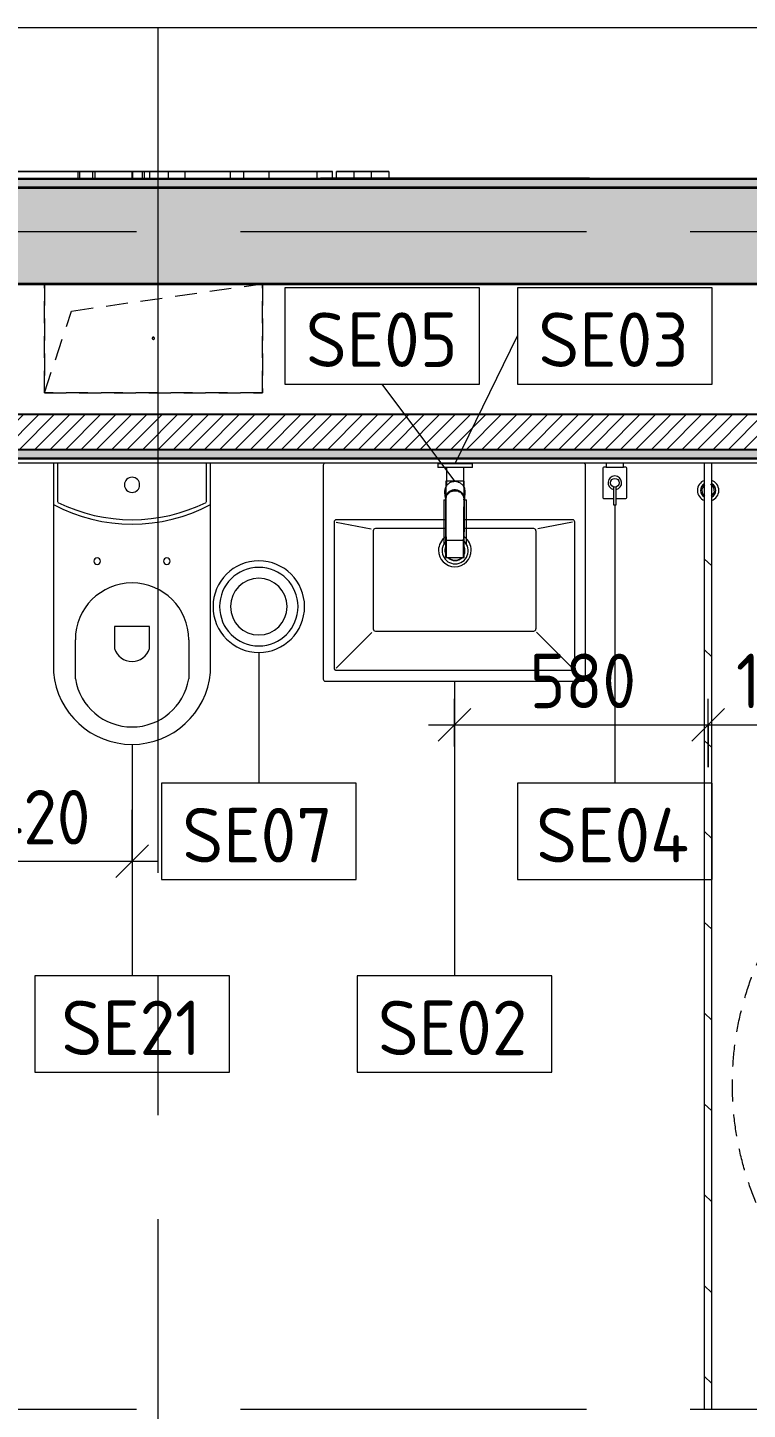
# Model space of a CAD drawing. Header units: millimetres. Extents: x 63482 to 319368, y -8553 to 29000.
# Drawn here: x 314957 to 316608, y 7800 to 10967 of the extents above; entities that cross this region are included whole.
import ezdxf

# ---------------------------------------------------------------- set-up
doc = ezdxf.new("R2010")
doc.units = ezdxf.units.MM
doc.linetypes.add('200_ШТРИХ__ш1_п0_6_', pattern=[80, 50, -30])
doc.linetypes.add('Осевая', pattern=[1587.5, 317.5, -238.125, 793.75, -238.125])
for name, color, linetype, lineweight, true_color in [('0-1', 7, 'Continuous', 9, 0x4994b4), ('A-GENM-1', 7, 'Continuous', 9, 0x4994b4), ('A-WALL-1', 7, 'Continuous', 25, 0x3c3c3c), ('A-WALL-3', 7, 'Continuous', 35, 0x3c3c3c), ('A-WALL-FNSH-1', 7, 'Continuous', 15, 0x3c3c3c), ('P-SANR-FIXT-1', 7, 'Continuous', 15, 0x4994b4)]:
    doc.layers.add(name, color=color, linetype=linetype, lineweight=lineweight, true_color=true_color)
for name, color, linetype, lineweight in [('A-ANNO-DIMS', 7, 'Continuous', 9), ('A-ANNO-DIMS-50', 7, 'Continuous', 9), ('A-DETL-GENF', 7, 'Continuous', 9), ('A-DETL-MBND', 7, '200_ШТРИХ__ш1_п0_6_', 9), ('A-GENM', 7, 'Continuous', 9), ('I-FURN', 7, 'Continuous', 9), ('I-FURN-2', 7, '200_ШТРИХ__ш1_п0_6_', 15), ('I-FURN-3', 7, '200_ШТРИХ__ш1_п0_6_', 9), ('I-WALL', 7, 'Continuous', 9), ('P-SANR-FIXT-IDEN', 7, 'Continuous', 9), ('Оси', 7, 'Continuous', 9), ('Оси-2', 7, 'Осевая', 9)]:
    doc.layers.add(name, color=color, linetype=linetype, lineweight=lineweight)
doc.styles.add('GOST Common', font='GOST_Common.ttf', dxfattribs={"height": 125})
doc.styles.add('ISOCPEUR', font='isocpeur.ttf', dxfattribs={"width": 0.9, "height": 125})
doc.dimstyles.new('ISO-2_5_0_9К_БОЛЬШОЙ', dxfattribs={"dimscale": 304.8, "dimtxt": 124.497647, "dimasz": 0.246063, "dimexe": 0.19685, "dimexo": 0.492126, "dimgap": 0, "dimtad": 1, "dimdec": 0, "dimrnd": 10, "dimzin": 0, "dimdsep": 46, "dimtxsty": 'ISOCPEUR', "dimblk1": 'OBLIQUE', "dimblk2": 'OBLIQUE', "dimsah": 1, "dimcen": 0.09, "dimdle": 0.19685, "dimazin": 0, "dimtfac": 1, "dimtdec": 4, "dimtix": 1, "dimtmove": 0, "dimatfit": 3, "dimfxl": 1, "dimtvp": 1, "dimtolj": 1, "dimtzin": 0, "dimarcsym": 2})
pattern_1 = [(0, (199296.17, 0), (60.96, 15.24), [5.029, -40.691, 5.029, -40.691, -243.84]), (0, (199296.17, 0), (60.96, 15.24), [-91.44, 5.029, -86.411, 5.029, -40.691, -106.68]), (0, (199296.17, 0), (60.96, 15.24), [-228.6, 5.029, -25.451, 5.029, -71.171]), (120, (199319.03, 7.62), (-43.6782272, 45.1729086), [5.029, -40.691, 5.029, -40.691, -243.84]), (120, (199319.03, 7.62), (-43.6782272, 45.1729086), [-91.44, 5.029, -86.411, 5.029, -40.691, -106.68]), (120, (199319.03, 7.62), (-43.6782272, 45.1729086), [-228.6, 5.029, -25.451, 5.029, -71.171]), (240, (199326.65, 38.1), (-17.2817728, -60.4129086), [5.029, -40.691, 5.029, -40.691, -243.84]), (240, (199326.65, 38.1), (-17.2817728, -60.4129086), [-91.44, 5.029, -86.411, 5.029, -40.691, -106.68]), (240, (199326.65, 38.1), (-17.2817728, -60.4129086), [-228.6, 5.029, -25.451, 5.029, -71.171])]

# ---------------------------------------------------------------- blocks, each defined once
blk = doc.blocks.new('GM_Отверстие прямоугольное _в плите_ - Отверстие-V368-Фрагмент 3_3')
at = {"layer": 'A-DETL-MBND'}
for p, q in [((-250, -125), (-250, 125)), ((-250, 125), (-250, -125)), ((-187.5, 62.5), (250, 125)), ((250, 125), (250, -125)), ((250, -125), (250, 125)), ((-250, -125), (-187.5, 62.5)), ((250, -125), (-250, -125)), ((-250, -125), (250, -125))]:
    blk.add_line(p, q, dxfattribs=at)
for start, end in [(360, 180), (180, 360)]:
    blk.add_arc((0, 0), 2.5, start, end, dxfattribs=at)
blk = doc.blocks.new('FRT_2D_Символ _разворот МГН_1 - D1_4_Символ доступности разворота МГН _360__-18618045-Фрагмент 3_3')
at = {"layer": 'I-FURN'}
for p, q in [((0, 60.4), (0, -59.6)), ((-65, 0), (65, 0))]:
    blk.add_line(p, q, dxfattribs=at)
at = {"layer": 'I-FURN-2'}
for p, q in [((-300, 325.4), (-300, -185.8)), ((-300, 325.4), (-200, 325.4)), ((-200, 195.4), (-200, 325.4)), ((200, 325.4), (300, 325.4)), ((200, 195.4), (200, 325.4)), ((300, 325.4), (300, -185.8)), ((-200, 195.4), (200, 195.4)), ((-300, -185.8), (-250, -185.8)), ((-250, -185.8), (-250, -435.8)), ((300, -185.8), (250, -185.8)), ((250, -185.8), (250, -435.8)), ((-200, -435.8), (-250, -435.8)), ((-200, -435.8), (-200, -645.8)), ((200, -435.8), (250, -435.8)), ((200, -435.8), (200, -645.8)), ((-200, -645.8), (200, -645.8))]:
    blk.add_line(p, q, dxfattribs=at)
at = {"layer": 'I-FURN-3'}
blk.add_circle((0, 0), 700, dxfattribs=at)
blk = doc.blocks.new('Дерево_ декор 2 - Дерево_ декор 2-30725410-Фрагмент 3_3')
at = {"layer": 'I-FURN'}
for p, q in [((-398.3, 24.3), (-398.3, 8.3)), ((-252.4, 24.3), (-398.1, 24.3)), ((-398.1, 24.3), (-194.6, 24.3)), ((-398.1, 8.3), (-252.4, 8.3)), ((-194.6, 8.3), (-398.1, 8.3)), ((-363.3, 24.3), (-363.3, 8.3)), ((-352.9, 24.3), (-362.9, 24.3)), ((-362.9, 24.3), (-351.6, 24.3)), ((-362.9, 8.3), (-352.9, 8.3)), ((-351.6, 8.3), (-362.9, 8.3)), ((-347.4, 24.3), (-352.7, 24.3)), ((-352.7, 8.3), (-253.2, 8.3)), ((-351.5, 24.3), (-252.4, 24.3)), ((-252.4, 8.3), (-351.5, 8.3)), ((-322.2, 24.3), (-347.4, 24.3)), ((-253.2, 24.3), (-322.2, 24.3)), ((-194.6, 24.3), (-253.2, 24.3)), ((-253.2, 8.3), (-194.6, 8.3)), ((-252.4, 8.3), (-252.4, 24.3)), ((-194.7, 24.3), (-194.7, 8.3)), ((-194.6, 24.3), (-164.2, 24.3)), ((-164.8, 24.3), (-194.6, 24.3)), ((-194.6, 8.3), (-187.8, 8.3)), ((-164.2, 8.3), (-194.6, 8.3)), ((-164.2, 24.3), (-194.3, 24.3)), ((-194.3, 24.3), (181.8, 24.3)), ((-194.3, 8.3), (-164.2, 8.3)), ((181.8, 8.3), (-194.3, 8.3)), ((-187.8, 8.3), (-164.8, 8.3)), ((-2.6, 24.3), (-164.8, 24.3)), ((-164.8, 8.3), (-2.6, 8.3)), ((-164.2, 24.3), (-164.2, 8.3)), ((0, 24.3), (-60, 24.3)), ((-60, 24.3), (-21, 24.3)), ((-60, 24.3), (-60, 8.3)), ((-21, 8.3), (-60, 8.3)), ((-60, 8.3), (0, 8.3)), ((-21, 24.3), (20.9, 24.3)), ((-21, 8.3), (-21, 24.3)), ((20.9, 8.3), (-21, 8.3)), ((-1.9, 24.3), (-2.6, 24.3)), ((-2.6, 8.3), (-1.9, 8.3)), ((61.5, 24.3), (-1.9, 24.3)), ((-1.9, 8.3), (61.5, 8.3)), ((38, 24.3), (0, 24.3)), ((0, 8.3), (38, 8.3)), ((20.9, 24.3), (33.1, 24.3)), ((20.9, 24.3), (20.9, 8.3)), ((33.1, 8.3), (20.9, 8.3)), ((33.1, 24.3), (147.2, 24.3)), ((33.1, 24.3), (33.1, 8.3)), ((147.2, 8.3), (33.1, 8.3)), ((60, 24.3), (38, 24.3)), ((151.8, 24.3), (38, 24.3)), ((38, 24.3), (60, 24.3)), ((38, 24.3), (38, 8.3)), ((60, 8.3), (38, 8.3)), ((38, 8.3), (151.8, 8.3)), ((38, 8.3), (60, 8.3)), ((60, 24.3), (60, 8.3)), ((149.2, 24.3), (61.5, 24.3)), ((61.5, 24.3), (61.5, 8.3)), ((61.5, 8.3), (149.2, 8.3)), ((147.2, 24.3), (151.7, 24.3)), ((147.2, 8.3), (147.2, 24.3)), ((151.7, 8.3), (147.2, 8.3)), ((181.3, 24.3), (149.2, 24.3)), ((149.2, 8.3), (150.1, 8.3)), ((150.1, 8.3), (181.3, 8.3)), ((151.7, 24.3), (181.8, 24.3)), ((181.8, 8.3), (151.7, 8.3)), ((181.8, 24.3), (151.8, 24.3)), ((151.8, 24.3), (181.1, 24.3)), ((151.8, 24.3), (151.8, 8.3)), ((181.8, 24.3), (151.8, 24.3)), ((181.1, 8.3), (151.8, 8.3)), ((151.8, 8.3), (181.8, 8.3)), ((151.8, 8.3), (181.8, 8.3)), ((181.1, 24.3), (577.1, 24.3)), ((577.1, 8.3), (181.1, 8.3)), ((461.3, 24.3), (181.3, 24.3)), ((181.3, 8.3), (461.3, 8.3)), ((181.8, 24.3), (185.4, 24.3)), ((185.4, 24.3), (181.8, 24.3)), ((181.8, 8.3), (185.4, 8.3)), ((185.4, 8.3), (181.8, 8.3)), ((182.3, 8.3), (182.3, 24.3)), ((185.4, 24.3), (185.4, 8.3)), ((561.4, 24.3), (461.3, 24.3)), ((461.3, 24.3), (461.3, 8.3)), ((461.3, 8.3), (561.4, 8.3)), ((461.5, 8.3), (461.5, 24.3)), ((576.5, 24.3), (561.4, 24.3)), ((561.4, 8.3), (576.5, 8.3)), ((577.1, 24.3), (561.5, 24.3)), ((561.5, 24.3), (576.3, 24.3)), ((561.5, 24.3), (561.5, 8.3)), ((576.3, 8.3), (561.5, 8.3)), ((561.5, 8.3), (577.1, 8.3)), ((576.3, 24.3), (905.6, 24.3)), ((905.6, 8.3), (576.3, 8.3)), ((844.9, 24.3), (576.5, 24.3)), ((576.5, 8.3), (844.9, 8.3)), ((577.4, 8.3), (577.4, 24.3)), ((905.6, 24.3), (844.3, 24.3)), ((844.3, 24.3), (870.6, 24.3)), ((844.3, 24.3), (844.3, 8.3)), ((870.6, 8.3), (844.3, 8.3)), ((844.3, 8.3), (905.6, 8.3)), ((870.6, 24.3), (844.9, 24.3)), ((844.9, 8.3), (847.9, 8.3)), ((847.9, 8.3), (870.6, 8.3)), ((870.6, 8.3), (870.6, 24.3)), ((870.6, 24.3), (870.6, 24.3)), ((870.6, 8.3), (870.6, 8.3)), ((906, 8.3), (906, 24.3))]:
    blk.add_line(p, q, dxfattribs=at)
blk = doc.blocks.new('FP_387-Фрагмент 3_3')
at = {"layer": 'A-GENM'}
for p, q in [((43.3, 8), (44.2, 7.1)), ((44.2, 7.1), (45.1, 6.2)), ((45.1, 6.2), (45.9, 5.3))]:
    blk.add_line(p, q, dxfattribs=at)
blk = doc.blocks.new('131_Сантехническая перегородка 7 - СП-1-V386-Фрагмент 3_3')
at = {"layer": 'A-GENM'}
h = blk.add_hatch(dxfattribs=at)
h.set_pattern_fill('FP_164', color=256, style=0, pattern_type=2)
h.set_pattern_definition([(198.435, (9964.92, -117167.355), (-416.49961, -208.250902), [79.025, -579.519]), (229.399, (9889.95, -117192.345), (-1041.2430683, -1249.5049425), [38.399, -1881.571]), (226.848, (9864.96, -117013.25), (-2915.4788923, -3123.769422), [91.346, -4475.934]), (199.983, (9802.485, -117079.89), (-1666.001328, -624.746965), [48.75, -2388.754]), (180, (9964.92, -117096.55), (-208.25, -208.25), [41.65, -166.6]), (208.443, (9923.27, -117096.55), (2707.24838793, 1457.75313005), [113.682, -5570.435]), (174.289, (9823.31, -117150.695), (1874.2483835, -208.2636477), [41.858, -2051.029]), (219.806, (9781.66, -117146.53), (1041.2439595, 833.007541), [32.53, -1593.955])])
h.paths.add_polyline_path([(2165.9, -8), (2165.9, 8), (45.9, 8), (45.9, -8), (1963, -8)])
for p, q in [((-4.1, 8), (45.9, 8)), ((45.9, 8), (2165.9, 8)), ((45.9, -8), (-4.1, -8)), ((2165.9, -8), (45.9, -8))]:
    blk.add_line(p, q, dxfattribs=at)
at = {"layer": 'A-GENM', "flags": 128}
for points in [[(71.5, 8), (62.7, 14.5), (51.9, 13.4), (45.9, 8)], [(45.9, -8), (54.7, -14.5), (65.5, -13.4), (71.5, -8)]]:
    blk.add_lwpolyline(points, dxfattribs=at)
at = {"layer": 'A-GENM'}
for radius, start, end in [(24.6, 19.9113, 160.0887), (17.6, 28.9731, 151.0269), (15.1, 126.8617, 139.5341), (15.1, 78.8699, 82.6459), (15.1, 40.4659, 53.124), (24.6, 199.9113, 340.0887), (17.6, 208.9731, 331.0269), (15.1, 220.4659, 233.124), (15.1, 258.8699, 262.6459), (15.1, 306.8617, 319.5341)]:
    blk.add_arc((58.7, 0), radius, start, end, dxfattribs=at)
blk.add_blockref('FP_387-Фрагмент 3_3', (0, 0), dxfattribs=at)
blk = doc.blocks.new('WC Seat_2 with Cistern-Wall Based - SE21-33487045-Фрагмент 3_3')
at = {"layer": 'P-SANR-FIXT-1'}
for p, q in [((-55, 485.5), (-55, 100.5)), ((-5, 410.5), (-5, 500.5)), ((255, 500.5), (255, 410.5)), ((305, 100.5), (305, 485.5)), ((85, 430.5), (85, 380.5)), ((165, 380.5), (165, 430.5)), ((85, 380.5), (165, 380.5)), ((-55, 100.5), (-55, 5.5)), ((-45, 5.5), (-45, 95.6)), ((295, 95.6), (295, 5.5)), ((305, 5.5), (305, 100.5))]:
    blk.add_line(p, q, dxfattribs=at)
for centre, radius, start, end in [((125, 469.8), 180.7, 4.9791, 175.0209), ((125, 478.7), 131.8, 9.5273, 170.4727), ((125, 418.8), 41.7, 16.2602, 163.7398), ((125, 410.5), 130, 180, 360), ((45, 230.5), 7.5, 0, 180), ((45, 230.5), 7.5, 180, 360), ((205, 230.5), 7.5, 0, 180), ((205, 230.5), 7.5, 180, 360), ((125, -237), 382.5, 61.9275, 118.0725), ((125, -247), 382.5, 63.6122, 116.3878), ((125, 55.5), 17.5, 0, 180), ((125, 55.5), 17.5, 180, 360)]:
    blk.add_arc(centre, radius, start, end, dxfattribs=at)
blk = doc.blocks.new('сифон - Для раковины-30615598-Фрагмент 3_3')
at = {"layer": 'P-SANR-FIXT-1'}
for p, q in [((200, 40), (191.1, 40)), ((191.1, -40), (191.1, 40)), ((200, 40), (200, -40)), ((116.7, 26), (15, 26)), ((116.7, 26), (116.7, 22.5)), ((127.1, 20), (126.2, 20)), ((191.1, 20), (147.8, 20)), ((15, -26), (116.7, -26)), ((116.7, -21.3), (116.7, -26)), ((122.2, -20), (122.9, -20)), ((145.8, -20), (191.1, -20)), ((191.1, -40), (200, -40))]:
    blk.add_line(p, q, dxfattribs=at)
for radius, start, end in [(30, 46.0777, 180), (30, 180, 316.7718), (22.5, 134.338, 180), (22.5, 180, 224.5753), (21.5, 136.6301, 180), (21.5, 180, 223.4006), (22.5, 100.3246, 111.0164), (21.5, 101.7897, 108), (21.5, 81.6166, 90.6528), (21.5, 72, 75.9978), (22.5, 67.2152, 71.5917), (30, 42.9598, 45), (22.5, 244.2771, 292.0497), (21.5, 247.6878, 288), (21.5, 289.2478, 293.8296), (22.5, 293.3521, 297.2506), (30, 317.2925, 319.7584)]:
    blk.add_arc((0, 0), radius, start, end, dxfattribs=at)
blk = doc.blocks.new('раковина - 400 x 500mm-30615599-Фрагмент 3_3')
at = {"layer": 'P-SANR-FIXT-1'}
for p, q in [((347.5, 0), (-244.5, 0)), ((-249.5, -5), (-249.5, -495)), ((352.5, -495), (352.5, -5)), ((-224.5, -135), (-224.5, -470)), ((31.5, -130), (-219.5, -130)), ((-219.5, -135), (-139.5, -151)), ((-134.5, -155), (-134.5, -380)), ((-126, -150), (-129.5, -150)), ((31.6, -150), (-126, -150)), ((32.2, -130), (31.6, -130)), ((73.7, -130), (73.1, -130)), ((233.5, -150), (73.7, -150)), ((322.5, -130), (73.8, -130)), ((238.5, -155), (238.5, -380)), ((322.5, -135), (242.8, -150.5)), ((327.5, -470), (327.5, -135)), ((-219.5, -470), (-137.6, -388.1)), ((-129.5, -385), (233.5, -385)), ((322.5, -470), (240.2, -387.7)), ((-219.5, -475), (322.5, -475)), ((-244.5, -500), (347.5, -500))]:
    blk.add_line(p, q, dxfattribs=at)
for centre, radius, start, end in [((-244.5, -5), 5, 90, 180), ((347.5, -5), 5, 0, 90), ((-219.5, -135), 5, 90, 180), ((-129.5, -155), 5, 90, 180), ((233.5, -155), 5, 0, 90), ((322.5, -135), 5, 0, 90), ((52.6, -199.9), 37.5, 124.5574, 180), ((52.6, -199.9), 37.5, 53.9023, 55.0521), ((52.6, -199.9), 37.5, 360, 53.6494), ((52.6, -199.9), 37.5, 180, 360), ((52.6, -199.9), 23, 165.5066, 180), ((52.6, -199.9), 23, 180, 195.2656), ((52.6, -199.9), 23, 157.6165, 164.226), ((52.6, -199.9), 23, 196.0894, 199.6897), ((52.6, -199.9), 23, 201.0739, 202.837), ((52.6, -199.9), 23, 225.2617, 314.7264), ((52.6, -199.9), 23, 14.4242, 21.0364), ((52.6, -199.9), 23, 342.1146, 345.2874), ((52.6, -199.9), 23, 360, 12.3864), ((52.6, -199.9), 23, 347.6136, 360), ((-129.5, -380), 5, 180, 270), ((233.5, -380), 5, 270, 360), ((-219.5, -470), 5, 180, 270), ((322.5, -470), 5, 270, 0), ((-244.5, -495), 5, 180, 270), ((347.5, -495), 5, 270, 0)]:
    blk.add_arc(centre, radius, start, end, dxfattribs=at)
blk = doc.blocks.new('смеситель для раковины - Default-30615600-Фрагмент 3_3')
at = {"layer": '0-1'}
for p, q in [((19.7, 151.6), (-19.8, 151.6)), ((-20.3, 110), (-20.4, 97.4)), ((19.8, 111.8), (-19.8, 111.8)), ((20.4, 97.4), (20.3, 110)), ((-22.8, 3), (-21.8, 15.6)), ((-18.9, 7.6), (-19.6, 9.7)), ((21.8, 15.6), (22.8, 3))]:
    blk.add_line(p, q, dxfattribs=at)
at = {"layer": '0-1', "flags": 128}
for points in [[(-20.7, 150.6), (-20.7, 150.2), (-20.7, 149.2), (-20.7, 148.3), (-20.7, 146.9), (-20.7, 145.4), (-20.8, 134.7), (-21.1, 63.6), (-21.1, 93.2)], [(19.7, 151.6), (20, 151.6), (20.2, 151.6), (20.5, 151.4), (20.6, 151.2), (20.7, 151.1), (20.8, 150.9), (20.8, 150.6)], [(21, 16.8), (21.2, 25.7), (21, 77.4), (21, 111.4)], [(-21.8, 15.6), (-21.6, 25.5), (-21.4, 39.3), (-21.2, 64), (-21.1, 88)], [(-21.1, 22.2), (-21.1, 24.2), (-21.1, 63.3), (-21.1, 93.2)], [(-20, 10.8), (-20.8, 13.2), (-20.9, 15.4)], [(12.1, -0.1), (16.4, 3.8), (19.5, 8.8), (21, 14.5), (21, 16)]]:
    blk.add_lwpolyline(points, dxfattribs=at)
at = {"layer": 'P-SANR-FIXT-1'}
for p, q in [((21, 151.6), (-21, 151.6)), ((-21, 151.6), (-21, -23)), ((-19.7, 144), (-19.8, 111.8)), ((19.8, 111.8), (19.7, 144)), ((19.9, 143.1), (19.9, 140.7)), ((19.9, 136.7), (19.9, 133.6)), ((19.9, 131), (20, 126.2)), ((21, -23), (21, 151.6)), ((20, 115.7), (20, 113.5)), ((20, 110.8), (20, 108.6)), ((-22.9, 0.3), (-22.9, 0.9)), ((21.1, 18), (21.1, 18.1)), ((22.5, 5), (22.9, 0.9)), ((22.9, 0.9), (22.9, 0.3)), ((-21, -23), (21, -23))]:
    blk.add_line(p, q, dxfattribs=at)
at = {"layer": 'P-SANR-FIXT-1', "flags": 128}
for points in [[(-21.1, 16.9), (-21.1, 42.2), (-21, 67.6), (-20.8, 118.3), (-20.7, 143.7), (-20.7, 149.4), (-20.8, 150.2), (-20.9, 145.3), (-20.9, 138.9), (-21.1, 88.1)], [(-19.9, 125.8), (-19.9, 133.8), (-19.9, 138.3)], [(21.1, 88.1), (20.9, 138.9), (20.9, 145.3), (20.8, 150.2), (20.7, 149.4), (20.7, 143.7), (20.8, 118.3), (21, 67.6), (21.1, 42.2), (21.1, 16.9)], [(-20, 109.4), (-20, 111), (-20, 119.8)], [(20, 123.6), (20, 119.9), (20, 117.9)], [(-15.9, 4.1), (-13.1, 1.6), (-12.1, 0.9)], [(12.1, 0.9), (13.1, 1.6), (15.9, 4.1)], [(22.9, 0.9), (22.7, 3.2), (22.5, 5.6), (22.3, 7.9), (22.1, 10.8), (21.8, 15.2)], [(-9.8, -0.4), (-6.1, -1.8), (-5.1, -2)], [(-2.7, -2.4), (-2.1, -2.5), (2.1, -2.5), (2.7, -2.4)], [(0.6, -3.9), (0.3, -3.9), (0.1, -3.9), (-0.1, -3.9), (-0.3, -3.9), (-0.6, -3.9)], [(5.1, -2), (6.1, -1.8), (9.8, -0.4)]]:
    blk.add_lwpolyline(points, dxfattribs=at)
at = {"layer": 'P-SANR-FIXT-1'}
for centre, major_axis, ratio, start_param, end_param in [((-19.8, 109.7), (-0.5, 0.002), 0.095846, 0.794229, 1.571164), ((19.8, 109.7), (0.5, 0.002), 0.095848, 4.711795, 5.488843), ((0, 17.2), (20.8, 0), 0.98634, 3.038054, 3.090126), ((0, 17.2), (20.8, 0), 0.98634, 3.29536, 3.441377), ((0, 17.2), (20.8, 0), 0.98634, 5.983401, 6.129418), ((0, 17.2), (20.8, 0), 0.98634, 0.051466, 0.103539), ((0, 17.2), (20.8, 0), 0.98634, 4.268583, 4.510817), ((0, 17.2), (18.5, 0), 0.986286, 4.671144, 4.753634), ((0, 17.2), (20.8, 0), 0.98634, 4.913948, 5.156189)]:
    blk.add_ellipse(centre, major_axis=major_axis, ratio=ratio, start_param=start_param, end_param=end_param, dxfattribs=at)
for points, knots in [([(-19.9, 147.4), (-19.9, 148), (-19.8, 149.3), (-19.8, 150.7), (-19.8, 151.5), (-19.8, 151.6), (-19.8, 151.6)], [0.1, 0.1, 0.1, 0.1, 0.2, 0.3, 0.4, 0.4725859, 0.4725859, 0.4725859, 0.4725859]), ([(-19.8, 151.6), (-19.7, 151.6), (-19.7, 151.6), (-19.7, 151.2), (-19.7, 150), (-19.7, 148.3), (-19.7, 146.2), (-19.7, 144.8), (-19.7, 144)], [0.4728347, 0.4728347, 0.4728347, 0.4728347, 0.5, 0.6, 0.7, 0.8, 0.9, 1, 1, 1, 1]), ([(19.7, 144), (19.7, 144.8), (19.7, 146.2), (19.7, 148.3), (19.7, 150), (19.7, 151.2), (19.7, 151.6), (19.7, 151.6), (19.7, 151.6)], [0, 0, 0, 0, 0.1, 0.2, 0.3, 0.4, 0.5, 0.5274121, 0.5274121, 0.5274121, 0.5274121]), ([(19.7, 151.6), (19.8, 151.6), (19.8, 151.5), (19.8, 150.7), (19.8, 149.3), (19.9, 148), (19.9, 147.4)], [0.5275209, 0.5275209, 0.5275209, 0.5275209, 0.6, 0.7, 0.8, 0.9, 0.9, 0.9, 0.9]), ([(-20.4, 97.4), (-20.4, 91.1), (-20.5, 81.8), (-20.6, 69.7), (-20.6, 60), (-20.7, 52.6), (-20.8, 47.4), (-20.8, 45.2), (-20.8, 43.5), (-20.9, 41.8), (-20.9, 39.8), (-20.9, 37.7), (-20.9, 36.2), (-20.9, 35.4), (-21, 34.1), (-21, 32.6), (-21, 31), (-21, 29.7), (-21, 28.6), (-21, 27.7), (-21, 26.8), (-21.1, 25.6), (-21.1, 22.9), (-21.1, 20.4), (-21.1, 18.4)], [0, 0, 0, 0, 0.222222, 0.333333, 0.444444, 0.583333, 0.618056, 0.652778, 0.670139, 0.6875, 0.722222, 0.756944, 0.774306, 0.782986, 0.791667, 0.826389, 0.84375, 0.861111, 0.878472, 0.887153, 0.895833, 0.913194, 0.930556, 1, 1, 1, 1]), ([(-19.8, 111.8), (-19.8, 111.8), (-19.8, 111.7), (-19.8, 110.9), (-19.8, 110.1), (-19.8, 109.7)], [0.4695548, 0.4695548, 0.4695548, 0.4695548, 0.6, 0.8, 1, 1, 1, 1]), ([(19.8, 109.7), (19.8, 110.1), (19.8, 110.9), (19.8, 111.7), (19.8, 111.8), (19.8, 111.8)], [0, 0, 0, 0, 0.2, 0.4, 0.5304748, 0.5304748, 0.5304748, 0.5304748]), ([(21.1, 18.4), (21.1, 19.2), (21.1, 20.8), (21.1, 23.1), (21.1, 25), (21.1, 26.5), (21, 27.6), (21, 28.6), (21, 30), (21, 31.7), (21, 33.4), (21, 34.6), (20.9, 35.2), (20.9, 35.7), (20.9, 36.3), (20.9, 36.9), (20.9, 38.1), (20.9, 39.8), (20.9, 41.4), (20.8, 42.8), (20.8, 44.1), (20.8, 45.8), (20.8, 48.6), (20.7, 53.5), (20.6, 60.7), (20.6, 68.9), (20.5, 76.5), (20.5, 85.7), (20.4, 92.7), (20.4, 97.4)], [0, 0, 0, 0, 0.027778, 0.055556, 0.083333, 0.097222, 0.111111, 0.125, 0.138889, 0.166667, 0.194444, 0.208333, 0.215278, 0.222222, 0.229167, 0.236111, 0.25, 0.277778, 0.305556, 0.319444, 0.333333, 0.361111, 0.388889, 0.444444, 0.555556, 0.666667, 0.75, 0.833333, 1, 1, 1, 1]), ([(-21.1, 88.1), (-21.1, 85.7), (-21.1, 82.2), (-21.1, 77.5), (-21.2, 73.9), (-21.2, 70.4), (-21.2, 66.8), (-21.2, 63.9), (-21.2, 61.5), (-21.2, 59.8), (-21.2, 58), (-21.2, 55.7), (-21.3, 52.8), (-21.3, 49.3), (-21.3, 46), (-21.3, 42.6), (-21.4, 39.4), (-21.4, 36.2), (-21.5, 32.2), (-21.5, 27.5), (-21.7, 20.9), (-21.8, 17.2), (-21.8, 15.2)], [0, 0, 0, 0, 0.083333, 0.125, 0.166667, 0.208333, 0.25, 0.291667, 0.3125, 0.333333, 0.354167, 0.375, 0.416667, 0.458333, 0.5, 0.541667, 0.583333, 0.625, 0.666667, 0.75, 0.833333, 1, 1, 1, 1]), ([(20.4, 88.2), (20.4, 88.1), (20.5, 88), (20.6, 87.8), (20.7, 87.5), (20.7, 87.4), (20.7, 87.3)], [0.19375, 0.19375, 0.19375, 0.19375, 0.25, 0.3, 0.35, 0.4, 0.4, 0.4, 0.4]), ([(21.8, 15.2), (21.8, 16.4), (21.7, 19.4), (21.6, 24.2), (21.5, 28.2), (21.5, 30.6), (21.5, 32.4), (21.4, 34.1), (21.4, 35.8), (21.4, 37.3), (21.4, 38.7), (21.4, 39.8), (21.4, 41), (21.3, 42.6), (21.3, 44.7), (21.3, 47.5), (21.3, 50.9), (21.2, 55.1), (21.2, 60), (21.2, 65.1), (21.2, 69.9), (21.2, 74.5), (21.1, 80.6), (21.1, 85.1), (21.1, 88.1)], [0, 0, 0, 0, 0.142857, 0.285714, 0.357143, 0.392857, 0.428571, 0.464286, 0.5, 0.535714, 0.553571, 0.571429, 0.589286, 0.607143, 0.642857, 0.678571, 0.714286, 0.75, 0.785714, 0.821429, 0.857143, 0.892857, 0.928571, 1, 1, 1, 1]), ([(-21.8, 15.2), (-21.9, 13.9), (-22, 12.1), (-22.1, 10.1), (-22.2, 8.7), (-22.3, 7.5), (-22.4, 6.6), (-22.5, 5.7), (-22.6, 4.8), (-22.7, 3.8), (-22.8, 2.5), (-22.9, 1.5), (-22.9, 0.9)], [0, 0, 0, 0, 0.166667, 0.25, 0.333333, 0.416667, 0.5, 0.583333, 0.666667, 0.75, 0.833333, 1, 1, 1, 1]), ([(22.9, 0.3), (22.9, -2.5), (22.3, -6.4), (20, -11.4), (17.7, -14.7), (14.9, -17.6), (11.6, -20), (7.9, -21.7), (4.5, -22.6), (1.5, -23), (-1.9, -23), (-6, -22.4), (-10, -20.8), (-12.8, -19.1), (-14.8, -17.5), (-16.7, -15.8), (-18.8, -13.3), (-21.9, -8.1), (-22.9, -3.2), (-22.9, 0.3)], [0, 0, 0, 0, 0.111111, 0.166667, 0.222222, 0.277778, 0.333333, 0.388889, 0.444444, 0.479167, 0.513889, 0.583333, 0.652778, 0.6875, 0.722222, 0.756944, 0.791667, 0.861111, 1, 1, 1, 1]), ([(-16.4, 3.7), (-16.6, 4.1), (-17.6, 5.3), (-18.7, 7.1), (-19.6, 9), (-20.1, 10.6), (-20.6, 12.1), (-21, 14.1), (-21.1, 15.6), (-21.1, 16.5)], [0.5566569, 0.5566569, 0.5566569, 0.5566569, 0.6, 0.7, 0.75, 0.8, 0.85, 0.9, 0.9854293, 0.9854293, 0.9854293, 0.9854293]), ([(-21.1, 16.2), (-21, 14.1), (-20.4, 11), (-18.7, 7.6), (-17.5, 5.8), (-16.4, 4.5), (-15.2, 3.2), (-13.9, 2.1), (-12.5, 1), (-10.9, 0.1), (-9.2, -0.7), (-6.9, -1.7), (-3.8, -2.5), (0, -2.8), (3.8, -2.5), (6.9, -1.7), (9, -0.9), (10.1, -0.3), (10.9, 0.1), (11.7, 0.5), (12.7, 1.2), (13.9, 2), (15, 3), (15.8, 3.8), (16.4, 4.5), (17, 5.2), (17.7, 6.2), (18.6, 7.6), (19.3, 9), (19.7, 9.9), (19.9, 10.5), (20, 10.9), (20.2, 11.2), (20.3, 11.7), (20.6, 12.6), (20.8, 13.8), (21, 15.1), (21.1, 16), (21.1, 16.4)], [0.0030965, 0.0030965, 0.0030965, 0.0030965, 0.1111111, 0.1666667, 0.1944444, 0.2222222, 0.25, 0.2777778, 0.3055556, 0.3333333, 0.3611111, 0.3888889, 0.4444444, 0.5, 0.5555556, 0.6111111, 0.6388889, 0.6527778, 0.6666667, 0.6805556, 0.6944444, 0.7222222, 0.75, 0.7638889, 0.7777778, 0.7916667, 0.8055556, 0.8333333, 0.8611111, 0.875, 0.8819444, 0.8888889, 0.8958333, 0.9027778, 0.9166667, 0.9444444, 0.9722222, 1, 1, 1, 1]), ([(-20.8, 14.6), (-20.7, 14.1), (-20.6, 12.9), (-20.2, 11.6), (-20, 10.9)], [0, 0, 0, 0, 0.4, 1, 1, 1, 1]), ([(-18.3, 9.9), (-18.8, 10.8), (-20.1, 14), (-20.7, 17.5), (-20.7, 19.9)], [-0.157337, -0.157337, -0.157337, -0.157337, -0.1111111, 0, 0, 0, 0]), ([(-19.3, 9.3), (-19.1, 8.7), (-18.5, 7.4), (-17.6, 6.2), (-17.1, 5.5)], [0.2222222, 0.2222222, 0.2222222, 0.2222222, 0.4444444, 0.7777778, 0.7777778, 0.7777778, 0.7777778]), ([(-13.9, 4), (-14.7, 4.7), (-15.8, 6), (-16.9, 7.4), (-17.2, 8)], [-0.26859689, -0.26859689, -0.26859689, -0.26859689, -0.22222222, -0.18982564, -0.18982564, -0.18982564, -0.18982564]), ([(-10, -1.5), (-10.9, -1), (-12.8, 0.2), (-14.5, 1.7), (-15.3, 2.6), (-15.4, 2.7)], [0.3, 0.3, 0.3, 0.3, 0.4, 0.5, 0.5124698, 0.5124698, 0.5124698, 0.5124698]), ([(-7.8, 0), (-8.7, 0.4), (-10.3, 1.2), (-11.7, 2.2), (-12.3, 2.7)], [-0.37982072, -0.37982072, -0.37982072, -0.37982072, -0.33333333, -0.30027801, -0.30027801, -0.30027801, -0.30027801]), ([(17.3, 8), (16.9, 7.4), (15, 4.8), (10.7, 1.1), (3.8, -1.6), (-2, -1.6), (-5.1, -0.9), (-5.8, -0.7)], [-0.8101744, -0.8101744, -0.8101744, -0.8101744, -0.7777778, -0.6666667, -0.5555556, -0.4444444, -0.4109505, -0.4109505, -0.4109505, -0.4109505]), ([(20.9, 14), (20.9, 13.9), (20.7, 12.8), (20.2, 10.6), (19, 7.6), (16.7, 3.9), (12.9, 0), (8, -2.6), (4.7, -3.4), (3.5, -3.6)], [0.0919533, 0.0919533, 0.0919533, 0.0919533, 0.1, 0.2, 0.3, 0.4, 0.6, 0.8, 0.9091362, 0.9091362, 0.9091362, 0.9091362]), ([(17.1, 5.5), (17.5, 6), (18.6, 7.6), (19.5, 9.4), (19.9, 10.7)], [0.2222222, 0.2222222, 0.2222222, 0.2222222, 0.4444444, 0.9768048, 0.9768048, 0.9768048, 0.9768048]), ([(20.7, 19.9), (20.7, 17.5), (20.1, 14), (18.8, 10.8), (18.3, 9.9)], [-1, -1, -1, -1, -0.8888889, -0.8424724, -0.8424724, -0.8424724, -0.8424724]), ([(20.2, 11.7), (20.3, 12), (20.6, 12.9), (20.7, 13.9), (20.8, 14.6)], [0.2222222, 0.2222222, 0.2222222, 0.2222222, 0.4444444, 1, 1, 1, 1]), ([(-0.6, -3.9), (-1.6, -3.9), (-3.8, -3.7), (-6.8, -2.9), (-8.7, -2.1), (-9.5, -1.7)], [0, 0, 0, 0, 0.1, 0.2, 0.2837623, 0.2837623, 0.2837623, 0.2837623]), ([(-0.6, -3.9), (-0.6, -3.9), (-0.6, -3.7), (-0.6, -3.5), (-0.6, -3.3), (-0.6, -3.2)], [0, 0, 0, 0, 0.3636364, 0.5454545, 0.7272727, 0.7272727, 0.7272727, 0.7272727]), ([(0.6, -3.9), (0.6, -3.9), (0.6, -3.7), (0.6, -3.5), (0.6, -3.3), (0.6, -3.2)], [0, 0, 0, 0, 0.3636364, 0.5454545, 0.7272727, 0.7272727, 0.7272727, 0.7272727])]:
    blk.add_open_spline(points, degree=3, knots=knots, dxfattribs=at)
for points in [[(-19.8, 111.8), (-19.8, 111.8), (-19.8, 111.8), (-19.8, 111.8)], [(-19.8, 110), (-19.8, 110.3), (-19.8, 110.6), (-19.8, 110.8)], [(19.8, 111.8), (19.8, 111.8), (19.8, 111.8), (19.8, 111.8)], [(19.8, 110.8), (19.8, 110.6), (19.8, 110.3), (19.8, 110)], [(-20.5, 88.2), (-20.6, 88.2), (-20.7, 88.2), (-20.8, 88.2)], [(-22.9, 0.9), (-22.9, 2.2), (-22.8, 3.6), (-22.6, 4.9)], [(2.5, -3.8), (1.8, -3.9), (1.2, -3.9), (0.6, -3.9)]]:
    blk.add_open_spline(points, degree=3, dxfattribs=at)
blk = doc.blocks.new('мусорная корзина - Round_ Metal-30590745-Фрагмент 3_3')
at = {"layer": 'P-SANR-FIXT-1'}
for radius, start, end in [(105, 0, 180), (90, 360, 180), (65, 0, 180), (105, 180, 360), (90, 180, 360), (65, 180, 360)]:
    blk.add_arc((0, 0), radius, start, end, dxfattribs=at)
blk = doc.blocks.new('TOY_Диспансер мыло - Дозатор Elegance new 11654 019001 хром-30721027-Фрагмент 3_3')
at = {"layer": 'A-GENM-1'}
for p, q in [((127.9, 101.6), (122.2, 101.6)), ((122.2, 101.6), (122.2, 86.7)), ((127.9, 86.7), (127.9, 101.6)), ((97.5, 84.7), (97.5, 17)), ((122.2, 86.7), (99.5, 86.7)), ((122.2, 86.7), (102.9, 86.7)), ((122.2, 87.7), (122.2, 60.3)), ((127.9, 60.3), (127.9, 87.7)), ((146.9, 86.7), (127.9, 86.7)), ((150.5, 86.7), (127.9, 86.7)), ((152.5, 17), (152.5, 84.7)), ((99.5, 15), (105, 15)), ((145, 15), (105, 15)), ((105, 15), (105, 5.5)), ((145, 5.5), (145, 15)), ((145, 15), (150.5, 15))]:
    blk.add_line(p, q, dxfattribs=at)
blk.add_circle((125, 50.7), 10, dxfattribs=at)
for centre, radius, start, end in [((99.5, 84.7), 2, 90, 180), ((125, 50.7), 15.7, 100.4353, 79.365), ((150.5, 84.7), 2, 360, 90), ((99.5, 17), 2, 180, 270), ((150.5, 17), 2, 270, 360)]:
    blk.add_arc(centre, radius, start, end, dxfattribs=at)
blk = doc.blocks.new('Дервево_ ствол_ декор 4 - Дервево_ ствол_ декор 4-32361002-Фрагмент 3_3')
at = {"layer": 'I-FURN'}
for p, q in [((0, 24.3), (-60, 24.3)), ((-60, 24.3), (-40.5, 24.3)), ((-60, 8.3), (-60, 24.3)), ((-40.5, 8.3), (-60, 8.3)), ((-60, 8.3), (0, 8.3)), ((-40.5, 24.3), (-19.5, 24.3)), ((-19.5, 8.3), (-40.5, 8.3)), ((-19.5, 24.3), (19.5, 24.3)), ((-19.5, 8.3), (-19.5, 24.3)), ((19.5, 8.3), (-19.5, 8.3)), ((60, 24.3), (0, 24.3)), ((0, 8.3), (60, 8.3)), ((19.5, 24.3), (33.1, 24.3)), ((19.5, 24.3), (19.5, 8.3)), ((33.1, 8.3), (19.5, 8.3)), ((33.1, 24.3), (60, 24.3)), ((60, 8.3), (33.1, 8.3)), ((60, 24.3), (60, 8.3))]:
    blk.add_line(p, q, dxfattribs=at)
blk = doc.blocks.new('DET_L_Линия разрыва - М100-30911547-Фрагмент 3_3')
at = {"layer": 'A-DETL-GENF'}
blk.add_line((4383.9, 0), (0, 0), dxfattribs=at)
blk = doc.blocks.new('М_сантехническая_рамка1 - В рамке-30590747-Фрагмент 3_3')
at = {"layer": 'P-SANR-FIXT-IDEN'}
for p, q in [((4.293, 2.24), (-4.639, 2.24)), ((-4.639, 2.24), (-4.639, -2.178)), ((4.293, -2.178), (4.293, 2.24)), ((-4.639, -2.178), (4.293, -2.178))]:
    blk.add_line(p, q, dxfattribs=at)
blk = doc.blocks.new('DIMBLOCK96-Фрагмент 3_3')
at = {"layer": 'A-ANNO-DIMS-50'}
for p, q in [((315196.2, 9173.9), (315196.2, 8996.2)), ((315196.2, 9056.2), (315196.2, 9173.9)), ((314777.2, 8959.2), (314777.2, 9116.2)), ((314717.2, 9056.2), (315256.2, 9056.2)), ((314777.2, 9056.2), (314777.2, 8959.2))]:
    blk.add_line(p, q, dxfattribs=at)
at = {"layer": 'A-ANNO-DIMS-50', "lineweight": 20}
for p, q in [((314777.2, 9056.2), (314814.7, 9093.7)), ((315196.2, 9056.2), (315233.7, 9093.7)), ((314777.2, 9056.2), (314739.7, 9018.7)), ((315196.2, 9056.2), (315158.7, 9018.7))]:
    blk.add_line(p, q, dxfattribs=at)
at = {"layer": 'A-ANNO-DIMS-50', "color": 0, "insert": (314862.2, 9219.5), "char_height": 125, "width": 298.794, "attachment_point": 1, "line_spacing_factor": 1.149209, "style": 'ISOCPEUR'}
blk.add_mtext('420', dxfattribs=at)
blk = doc.blocks.new('_Oblique')
at = {"color": 0, "linetype": 'ByBlock', "lineweight": -2}
blk.add_line((-0.5, -0.5), (0.5, 0.5), dxfattribs=at)
blk = doc.blocks.new('DIMBLOCK97-Фрагмент 3_3')
at = {"layer": 'A-ANNO-DIMS-50'}
for p, q in [((315936.2, 9318.8), (315936.2, 9428.7)), ((316517.7, 9271.7), (316517.7, 9428.7)), ((315876.2, 9368.7), (316577.7, 9368.7)), ((315936.2, 9368.7), (315936.2, 9318.8)), ((316517.7, 9368.7), (316517.7, 9271.7))]:
    blk.add_line(p, q, dxfattribs=at)
at = {"layer": 'A-ANNO-DIMS-50', "lineweight": 20}
for p, q in [((315936.2, 9368.7), (315973.7, 9406.2)), ((316517.7, 9368.7), (316555.2, 9406.2)), ((315936.2, 9368.7), (315898.7, 9331.2)), ((316517.7, 9368.7), (316480.2, 9331.2))]:
    blk.add_line(p, q, dxfattribs=at)
at = {"layer": 'A-ANNO-DIMS-50', "color": 0, "insert": (316108.4, 9532), "char_height": 125, "width": 284.429, "attachment_point": 1, "line_spacing_factor": 1.149209, "style": 'ISOCPEUR'}
blk.add_mtext('580', dxfattribs=at)
blk = doc.blocks.new('DIMBLOCK99-Фрагмент 3_3')
at = {"layer": 'A-ANNO-DIMS-50'}
for p, q in [((316517.7, 9271.7), (316517.7, 9428.7)), ((316861.2, 9271.7), (316861.2, 9428.7)), ((316457.7, 9368.7), (316861.2, 9368.7)), ((316517.7, 9368.7), (316517.7, 9271.7)), ((316861.2, 9368.7), (316861.2, 9271.7))]:
    blk.add_line(p, q, dxfattribs=at)
at = {"layer": 'A-ANNO-DIMS-50', "lineweight": 20}
for p, q in [((316517.7, 9368.7), (316555.2, 9406.2)), ((316861.2, 9368.7), (316898.7, 9406.2)), ((316517.7, 9368.7), (316480.2, 9331.2)), ((316861.2, 9368.7), (316823.7, 9331.2))]:
    blk.add_line(p, q, dxfattribs=at)
at = {"layer": 'A-ANNO-DIMS-50', "color": 0, "insert": (316581.7, 9532), "char_height": 125, "width": 258.572, "attachment_point": 1, "line_spacing_factor": 1.149209, "style": 'ISOCPEUR'}
blk.add_mtext('1/2', dxfattribs=at)

msp = doc.modelspace()

# ---------------------------------------------------------------- hatches: boundary and pattern name
at = {"layer": 'I-WALL'}
h = msp.add_hatch(dxfattribs=at)
h.set_pattern_fill('FP_10', color=256, style=0, pattern_type=2)
h.set_pattern_definition(pattern_1)
h.paths.add_polyline_path([(319067.7, 10600), (319067.7, 10620), (310476.2, 10620), (310476.2, 10608), (310506.2, 10608), (310506.2, 10600), (318129.9, 10600)])
h = msp.add_hatch(dxfattribs=at)
h.set_pattern_fill('FP_3', color=256, style=0, pattern_type=2)
h.set_pattern_definition([(45, (199296.17, 0), (-28.512667, 28.512667), []), (45, (199324.683, 0), (-28.512667, 28.512667), [50.403, -10.081, 1.676, -8.404])])
h.paths.add_polyline_path([(318129.9, 10380), (318626.2, 10380), (318626.2, 10600), (311226.2, 10600), (311226.2, 10380), (316866.2, 10380)])
h = msp.add_hatch(dxfattribs=at)
h.set_pattern_fill('FP_9', color=256, style=0, pattern_type=2)
h.set_pattern_definition([(45, (199296.17, 0), (-17.6776695, 17.6776695), [])])
h.paths.add_polyline_path([(318096.2, 10000), (318096.2, 10080), (311306.2, 10080), (311306.2, 10000), (316866.2, 10000)])
h = msp.add_hatch(dxfattribs=at)
h.set_pattern_fill('FP_10', color=256, style=0, pattern_type=2)
h.set_pattern_definition(pattern_1)
h.paths.add_polyline_path([(318076.2, 9980), (318096.2, 9980), (318096.2, 10000), (311306.2, 10000), (311306.2, 9980), (318075.2, 9980)])

# ---------------------------------------------------------------- linework, layer by layer
at = {"layer": 'A-WALL-1'}
for p, q in [((319067.7, 10620), (310476.2, 10620)), ((310506.2, 10600), (319067.7, 10600)), ((318096.2, 10080), (311306.2, 10080)), ((311306.2, 10000), (318096.2, 10000)), ((311326.2, 9980), (318076.2, 9980))]:
    msp.add_line(p, q, dxfattribs=at)
at = {"layer": 'A-WALL-3'}
for p, q in [((318626.2, 10600), (311226.2, 10600)), ((311226.2, 10380), (318626.2, 10380))]:
    msp.add_line(p, q, dxfattribs=at)
at = {"layer": 'A-WALL-FNSH-1'}
for p, q in [((319067.7, 10621), (310476.2, 10621)), ((316245.5, 10622), (315628.2, 10622)), ((315628.2, 10622), (315628.2, 10621)), ((316245.5, 10621), (316245.5, 10622)), ((311327.2, 9979), (318075.2, 9979))]:
    msp.add_line(p, q, dxfattribs=at)
at = {"layer": 'I-WALL'}
for p, q in [((315479.7, 10622), (315628.2, 10622)), ((315479.7, 10621), (315479.7, 10622)), ((315510.2, 10621), (315510.2, 10622)), ((316000.1, 10621), (316000.1, 10622)), ((316002.3, 10621), (316002.3, 10622)), ((316236.6, 10621), (316236.6, 10622)), ((316262.9, 10621), (316262.9, 10622)), ((316298.3, 10621), (316298.3, 10622)), ((318065.2, 9969), (311337.2, 9969))]:
    msp.add_line(p, q, dxfattribs=at)
at = {"layer": 'P-SANR-FIXT-IDEN'}
for p, q in [((315937.4, 9967.8), (316080.4, 10260.4)), ((315936.8, 9927.1), (315770.3, 10150)), ((316303.7, 9872.9), (316303.7, 9235)), ((315487, 9534.8), (315487, 9234.9)), ((315935.7, 9468.8), (315935.7, 8793.1)), ((315196.2, 9323.9), (315196.2, 8793.2))]:
    msp.add_line(p, q, dxfattribs=at)
at = {"layer": 'Оси'}
msp.add_line((315256.2, 9717.2), (315256.2, 10967.2), dxfattribs=at)
at = {"layer": 'Оси-2'}
for p, q in [((310126.7, 10500), (317817.7, 10500)), ((315256.2, 5299), (315256.2, 9717.2)), ((310126.7, 7800), (317817.7, 7800))]:
    msp.add_line(p, q, dxfattribs=at)

# ---------------------------------------------------------------- block references
at = {"layer": 'A-DETL-GENF', "rotation": 180}
msp.add_blockref('DET_L_Линия разрыва - М100-30911547-Фрагмент 3_3', (319067.7, 10967.2), dxfattribs=at)
at = {"layer": 'A-DETL-MBND'}
msp.add_blockref('GM_Отверстие прямоугольное _в плите_ - Отверстие-V368-Фрагмент 3_3', (315245.1, 10255), dxfattribs=at)
at = {"layer": 'A-GENM', "rotation": 269.9999999999999}
msp.add_blockref('131_Сантехническая перегородка 7 - СП-1-V386-Фрагмент 3_3', (316517.7, 9964.9), dxfattribs=at)
at = {"layer": 'I-FURN', "rotation": 180}
msp.add_blockref('Дерево_ декор 2 - Дерево_ декор 2-30725410-Фрагмент 3_3', (315257.9, 10645.3), dxfattribs=at)
at = {"layer": 'I-FURN'}
for name, p in [('Дервево_ ствол_ декор 4 - Дервево_ ствол_ декор 4-32361002-Фрагмент 3_3', (315725.2, 10613)), ('FRT_2D_Символ _разворот МГН_1 - D1_4_Символ доступности разворота МГН _360__-18618045-Фрагмент 3_3', (317273.4, 8544.9))]:
    msp.add_blockref(name, p, dxfattribs=at)
at = {"layer": 'P-SANR-FIXT-1'}
for name, p, rotation in [('WC Seat_2 with Cistern-Wall Based - SE21-33487045-Фрагмент 3_3', (315321.2, 9974.5), 180), ('сифон - Для раковины-30615598-Фрагмент 3_3', (315937.4, 9767.8), 90.0000000000001), ('TOY_Диспансер мыло - Дозатор Elegance new 11654 019001 хром-30721027-Фрагмент 3_3', (316428.7, 9974.5), 180), ('смеситель для раковины - Default-30615600-Фрагмент 3_3', (315936.8, 9904.1), 180)]:
    msp.add_blockref(name, p, dxfattribs=dict(at, rotation=rotation))
for name, p in [('раковина - 400 x 500mm-30615599-Фрагмент 3_3', (315884.2, 9968.8)), ('мусорная корзина - Round_ Metal-30590745-Фрагмент 3_3', (315487, 9639.8))]:
    msp.add_blockref(name, p, dxfattribs=at)
at = {"layer": 'P-SANR-FIXT-IDEN', "xscale": 49.99999999999998, "yscale": 49.99999999999998, "zscale": 49.99999999999998}
for p in [(315779, 10258.8), (316312.4, 10258.8), (315495.7, 9122.9), (316312.4, 9123), (315204.9, 8681.2), (315944.3, 8681.1)]:
    msp.add_blockref('М_сантехническая_рамка1 - В рамке-30590747-Фрагмент 3_3', p, dxfattribs=at)

# ---------------------------------------------------------------- texts
at = {"layer": 'P-SANR-FIXT-IDEN', "char_height": 125, "attachment_point": 1, "style": 'GOST Common'}
for s, insert, width in [('SE05', (315594.7, 10314.3), 444.937), ('SE03', (316128.1, 10314.3), 444.937), ('SE07', (315311.4, 9178.3), 444.937), ('SE04', (316123.1, 9178.4), 456.962), ('SE21', (315033.8, 8736.6), 412.869), ('SE02', (315760, 8736.5), 444.937)]:
    msp.add_mtext(s, dxfattribs=dict(at, insert=insert, width=width))

# ---------------------------------------------------------------- dimensions: what is measured, and where the dimension line sits
at = {"layer": 'A-ANNO-DIMS'}
for base, p1, p2, override, picture, middle in [((316517.6706, 9368.6815), (315936.2054, 9468.8381), (316517.6706, 9421.7145), {"dimpost": '<>', "dimfxl": 583.371592}, 'DIMBLOCK97-Фрагмент 3_3', (316226.938, 9431.1815)), ((315196.2, 9056.2), (314777.2, 9109.2), (315196.2, 9323.9), {"dimpost": '<>', "dimfxl": 470.81858}, 'DIMBLOCK96-Фрагмент 3_3', (314986.7, 9118.7))]:
    dim = msp.add_linear_dim(base=base, p1=p1, p2=p2, dimstyle='ISO-2_5_0_9К_БОЛЬШОЙ', override=override, dxfattribs=at)
    dim.commit()
    dim.dimension.update_dxf_attribs({"geometry": picture, "text_midpoint": middle})
dim = msp.add_linear_dim(base=(316861.2, 9368.7), p1=(316517.7, 9421.7), p2=(316861.2, 9421.7), text='1/2', dimstyle='ISO-2_5_0_9К_БОЛЬШОЙ', override={"dimpost": '<>', "dimfxl": 343.529483}, dxfattribs=at)
dim.commit()
dim.dimension.update_dxf_attribs({"geometry": 'DIMBLOCK99-Фрагмент 3_3', "text_midpoint": (316689.4, 9431.2)})

doc.saveas('drawing.dxf')
